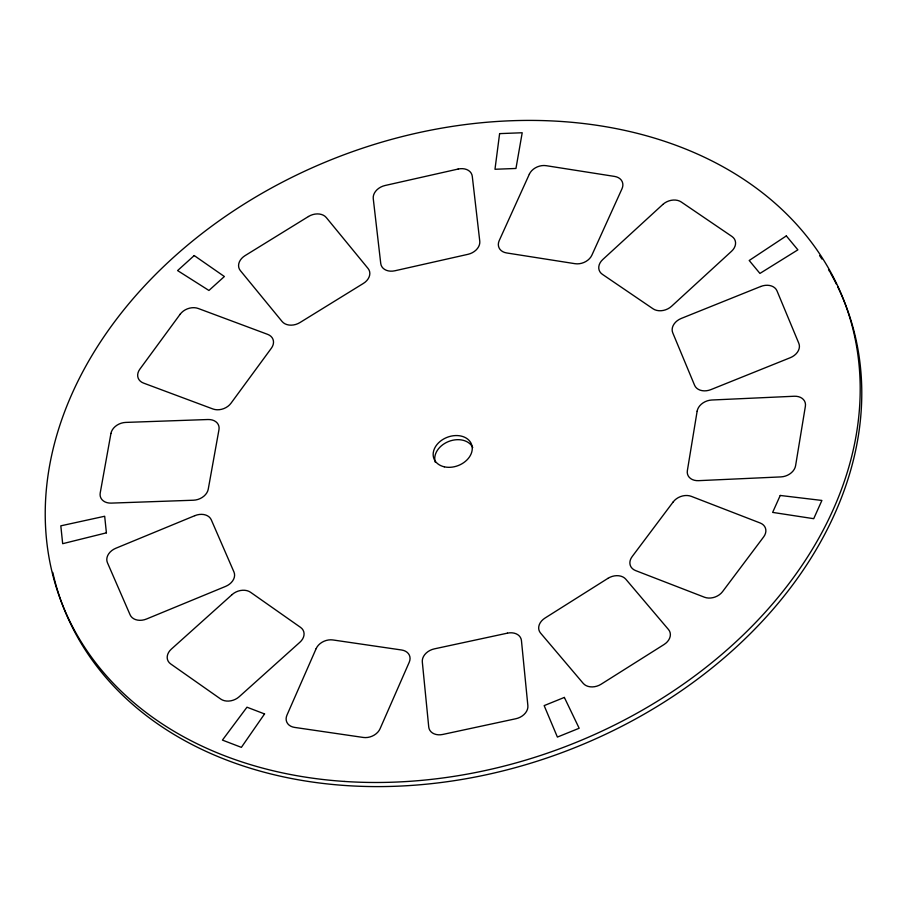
<?xml version="1.0" encoding="UTF-8"?>
<svg xmlns="http://www.w3.org/2000/svg" width="907" height="907" viewBox="0 0 907 907"><rect width="100%" height="100%" fill="white"/><g stroke="black" fill="none" stroke-linecap="round" stroke-linejoin="round"><path stroke-width="1.36" d="M435.349 462.355A20.124 15.17 -21 0 1 448.591 441.505A20.124 15.17 -21 0 1 472.74 447.548M837.683 286.725A419.295 315.965 -21 0 1 558.406 753.944A419.295 315.965 -21 0 1 52.753 572.385M819.588 255.57A419.295 315.965 -21 0 1 821.923 259.051M828.544 269.662A419.295 315.965 -21 0 1 829.928 272.055M830.619 273.256A419.295 315.965 -21 0 1 836.458 284.242M499.61 133.624L494.984 169.269L515.958 168.464L522.205 132.751L499.61 133.624M697.143 411.177L687.359 470.676A13.412 10.113 -21 0 0 698.549 480.665L780.927 476.901A13.412 10.113 -21 0 0 795.586 465.733L805.382 406.234A13.412 10.113 -21 0 0 794.192 396.246L711.814 400.01A13.412 10.113 -21 0 0 697.143 411.177M110.937 433.455L100.212 492.989A13.412 10.113 -21 0 0 111.21 503.113L193.44 500.222A13.412 10.113 -21 0 0 208.247 489.19L218.972 429.657A13.412 10.113 -21 0 0 207.975 419.522L125.744 422.413A13.412 10.113 -21 0 0 110.937 433.455M316.158 648.607L286.952 715.169A13.412 10.113 -21 0 0 294.582 727.403L363.253 737.448A13.412 10.113 -21 0 0 380.044 728.786L409.238 662.223A13.412 10.113 -21 0 0 401.62 650.002L332.937 639.957A13.412 10.113 -21 0 0 316.158 648.607M780.235 495.46L772.639 512.398L813.715 518.691L821.901 500.449L780.235 495.46M529.337 174.189L499.213 240.616A13.412 10.113 -21 0 0 506.639 252.951L575.004 263.688A13.412 10.113 -21 0 0 591.874 255.184L621.998 188.758A13.412 10.113 -21 0 0 614.572 176.423L546.218 165.686A13.412 10.113 -21 0 0 529.337 174.189M264.561 713.934L241.375 747.357L222.43 740.101L246.976 707.199L264.561 713.934M180.198 314.196L139.814 369.228A13.412 10.113 -21 0 0 143.521 383.083L212.918 408.978A13.412 10.113 -21 0 0 230.979 403.252L271.363 348.22A13.412 10.113 -21 0 0 267.656 334.366L198.259 308.482A13.412 10.113 -21 0 0 180.198 314.196M673.198 501.911L632.1 556.671A13.412 10.113 -21 0 0 635.592 570.582L704.433 597.214A13.412 10.113 -21 0 0 722.539 591.659L763.649 536.899A13.412 10.113 -21 0 0 760.157 522.988L691.315 496.356A13.412 10.113 -21 0 0 673.198 501.911M662.802 204.472L602.758 259.538A13.412 10.113 -21 0 0 602.35 274.299L653.074 308.811A13.412 10.113 -21 0 0 671.52 306.305L731.564 251.25A13.412 10.113 -21 0 0 731.96 236.478L681.236 201.978A13.412 10.113 -21 0 0 662.802 204.472M194.211 255.559L177.591 270.581L208.939 290.467L224.369 276.522L194.211 255.559M232.113 594.584L171.332 649.129A13.412 10.113 -21 0 0 170.697 663.935L220.73 699.059A13.412 10.113 -21 0 0 239.165 696.757L299.945 642.201A13.412 10.113 -21 0 0 300.58 627.406L250.547 592.271A13.412 10.113 -21 0 0 232.113 594.584M786.324 235.911L749.205 260.49L759.93 273.426L797.877 249.844L786.324 235.911M607.928 578.36L545.005 618.064A13.412 10.113 -21 0 0 540.515 633.018L583.224 683.379A13.412 10.113 -21 0 0 601.103 684.229L664.037 644.526A13.412 10.113 -21 0 0 668.527 629.571L625.819 579.21A13.412 10.113 -21 0 0 607.928 578.36M308.459 216.512L245.049 255.638A13.412 10.113 -21 0 0 240.332 270.581L282.111 321.52A13.412 10.113 -21 0 0 299.945 322.563L363.356 283.438A13.412 10.113 -21 0 0 368.072 268.495L326.293 217.555A13.412 10.113 -21 0 0 308.459 216.512M194.846 515.664L115.79 548.27A13.412 10.113 -21 0 0 107.423 562.669L130.109 614.844A13.412 10.113 -21 0 0 146.537 619.005L225.594 586.398A13.412 10.113 -21 0 0 233.961 572L211.286 519.824A13.412 10.113 -21 0 0 194.846 515.664M564.358 697.426L544.155 705.612L557.397 737.074L579.165 728.253L564.358 697.426M760.656 286.51L681.304 318.425A13.412 10.113 -21 0 0 672.733 332.767L694.592 385.282A13.412 10.113 -21 0 0 710.918 389.613L790.269 357.709A13.412 10.113 -21 0 0 798.84 343.368L776.982 290.841A13.412 10.113 -21 0 0 760.656 286.51M106.402 532.84L62.674 543.69L60.814 525.833L104.679 516.253L106.402 532.84M458.114 169.053L385.067 185.504A13.412 10.113 -21 0 0 373.253 198.61L380.747 263.518A13.412 10.113 -21 0 0 394.908 270.774L467.967 254.323A13.412 10.113 -21 0 0 479.769 241.205L472.275 176.309A13.412 10.113 -21 0 0 458.114 169.053M507.432 633.154L434.306 648.879A13.412 10.113 -21 0 0 422.311 661.883L428.739 727.029A13.412 10.113 -21 0 0 442.752 734.455L515.879 718.729A13.412 10.113 -21 0 0 527.874 705.725L521.446 640.58A13.412 10.113 -21 0 0 507.432 633.154M344.172 781.426A419.295 315.965 -21 0 0 847.127 309.378A419.295 315.965 -21 0 0 166.831 263.529A419.295 315.965 -21 0 0 344.172 781.426M444.271 466.81A20.124 15.17 -21 0 0 472.207 447.253A20.124 15.17 -21 0 0 441.652 440.258A20.124 15.17 -21 0 0 444.271 466.81"/></g></svg>
